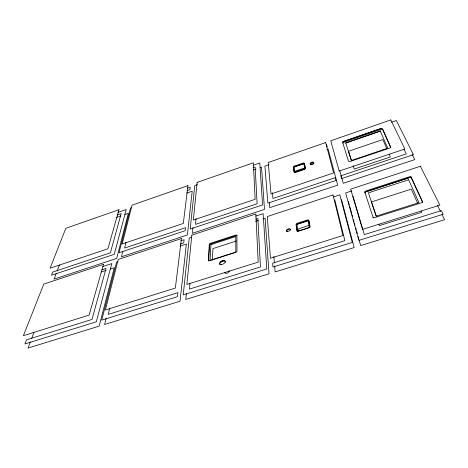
<?xml version="1.0" encoding="UTF-8"?>
<svg xmlns="http://www.w3.org/2000/svg" width="468" height="468" viewBox="0 0 468 468"><rect width="100%" height="100%" fill="white"/><g stroke="black" fill="none" stroke-linecap="round" stroke-linejoin="round"><path stroke-width="0.7" d="M212.349 260.073L212.928 248.59L236.328 241.02M189.955 283.339L189.411 289.089L260.448 266.959L257.886 218.521L255.803 219.199M196.057 218.65L195.513 224.365L257.102 203.779L255.159 167.012L253.106 167.725M186.363 293.676L185.79 299.456L269.012 273.815L265.11 218.187L263.022 218.872M192.945 227.571L192.377 233.298L264.49 209.401L261.524 167.164L260.149 167.638M109.769 308.038L108.202 314.385L177.922 292.67L177.454 296.654L101.731 320.13L116.661 261.992L117.883 261.589M125.991 242.395L124.587 248.069L185.509 227.711L185.158 230.712L119.036 252.743L130.525 208.008L131.765 207.581M106.166 318.146L104.586 324.476L180.028 301.234L186.358 244.033L180.121 246.08M122.856 251.176L121.452 256.797L187.364 234.959L192.208 191.19L186.732 193.091M30.356 341.915L28.033 348.069L99.163 326.149L114.291 267.684L110.126 269.047M31.648 338.499L33.971 332.35M56.137 273.698L54.083 279.121L116.696 258.377L128.355 213.326L124.927 214.514M57.16 270.99L59.465 264.888M117.79 212.449L126.202 209.518L114.268 254.329L51.468 275.254L52.685 272.101L110.366 252.825L121.194 213.56L117.064 214.999M187.51 188.159L190.242 187.206L189.955 189.669L187.206 190.628M197.508 184.679L194.77 185.632L190.189 229.033L262.554 204.925L259.775 162.987L253.615 165.134M116.023 217.597L120.82 215.935M253.252 170.03L256.014 169.077M269.03 164.654L264.917 166.081L267.866 203.153L336.018 180.449L335.287 177.653L272.932 198.49L272.394 192.734M391.54 122.189L396.361 120.522L413.408 154.668L341.617 178.583L340.839 175.792L406.242 153.937L404.048 149.368M342.64 141.699L381.145 128.384M326.793 149.567L328.173 149.093L337.691 185.147L269.784 207.646L269.363 202.55M345.554 143.097L380.525 131.034M295.636 171.031L304.703 167.936M102.825 266.555L111.799 263.595L96.291 321.82L24.921 343.951L26.512 339.826L91.991 319.433L106.049 268.456L101.895 269.825M180.666 240.868L184.105 239.733L183.737 242.91L180.274 244.044M191.81 237.188L189.236 238.042L183.234 294.858L266.789 268.948L263.127 213.654L255.657 216.122M101.117 272.007L105.967 270.416M255.557 221.323L258.33 220.41M333.561 196.893L339.803 194.846L352.31 242.43L272.955 267.035L272.645 263.162L344.863 240.663L334.772 199.807M351.842 190.897L345.618 192.939L358.851 240.4L443.155 214.262L441.336 210.618L364.315 234.608L352.971 196.162M364.689 192.102L411.261 176.922M309.213 225.348L298.707 228.717L299.011 230.788M308.681 227.916L297.964 231.344L296.975 224.476L308.178 220.867L309.354 227.7M220.446 261.735L224.605 260.413M412.197 154.399L414.777 159.6L343.266 183.298L339.739 170.691M437.498 205.399L440.528 211.495M442.02 214.502L444.6 219.708L360.682 245.565L359.038 239.692M422.709 202.439L411.384 177.986A1.65 0.837 -15.7 0 0 409.465 177.729L366.368 191.775A1.597 0.825 -17.9 0 0 365.104 193.05M417.561 203.048L411.302 189.125L371.416 201.96L376.19 216.14M421.141 211.004L421.738 212.332L379.367 225.588L378.916 224.236M390.844 147.87L382.707 129.56A1.422 0.632 -17.9 0 0 381.11 129.443L344.062 142.237A1.386 0.62 -19.4 0 0 342.939 143.284M386.872 148.918L382.824 139.534L348.525 151.258L351.591 160.846M389.189 154.276L390.347 156.956L354.223 169.059L353.129 165.637M373.312 218.059L364.812 192.172A1.603 0.825 -17.9 0 1 366.075 190.891L409.202 176.822A1.65 0.837 -15.8 0 1 411.12 177.079L422.44 201.497A1.761 0.942 -14.7 0 1 421.165 202.896L374.926 217.515A1.702 0.93 -17.2 0 1 373.008 217.14M348.297 201.281L349.339 205.002M349.725 206.388L351.667 213.326M352.03 214.636L352.638 216.795M353.41 219.556L353.995 221.668M354.381 223.043L354.984 225.178M355.738 227.898L356.359 230.104M356.71 231.367L357.341 233.614M358.125 236.428L358.716 238.534M341.523 199.655L354.171 247.572L275.149 271.92L274.64 265.842M326.623 144.694L327.237 147.022M309.576 224.388L308.997 221.048A1.574 0.842 -21.2 0 0 307.359 220.685L297.654 223.815A1.568 0.837 -21.8 0 0 296.297 225.137L297.151 231.145A1.585 0.86 -21.8 0 0 297.297 231.432M309.64 224.763L310.032 227.021A1.597 0.866 -21.2 0 1 310.038 227.191M273.85 256.376L274.4 262.928M237.036 235.761A1.498 0.778 -25.3 0 0 235.802 235.714L210.992 243.787A1.486 0.766 -26.6 0 0 209.576 245.074L208.658 260.793A1.539 0.819 -27.1 0 0 208.669 260.951M229.068 270.709A2.328 1.293 -26.6 0 1 227.138 273.23A2.328 1.293 -26.6 0 1 224.985 272.119M219.972 264.636A3.13 1.702 -26.6 0 1 222.329 261.401A3.13 1.702 -26.6 0 1 225.576 262.343M286.632 231.455A2.182 1.176 -22.4 0 1 288.458 229.478A2.182 1.176 -22.4 0 1 290.727 230.069M210.945 244.629L210.073 260.337L235.802 252.117L235.802 236.545L210.945 244.629M209.29 244.501L208.359 260.214A1.539 0.819 -27.1 0 0 209.728 260.664L235.521 252.422A1.55 0.831 -25.6 0 0 236.966 251.064L236.919 235.515A1.498 0.778 -25.3 0 0 235.527 235.135L210.705 243.22A1.486 0.76 -26.6 0 0 209.29 244.501M191.833 235.117L186.878 284.445L258.196 262.092L255.856 213.94L191.833 235.117M197.122 182.444L193.343 220.071L255.142 199.304L253.369 162.805L197.122 182.444M181.444 238.557L175.342 288.06L105.364 309.997L118.24 259.459L181.444 238.557M187.96 185.644L183.304 223.441L122.183 243.98L132.075 205.154L187.96 185.644M103.504 264.332L89.101 315.093L23.4 335.691L43.793 284.082L103.504 264.332M119.001 209.722L107.915 248.777L50.064 268.217L65.848 228.285L119.001 209.722M325.664 142.564L268.217 162.525L271.025 193.968L333.608 172.938L325.664 142.564M390.803 119.931L330.771 140.792L339.183 171.066L404.838 148.999L390.803 119.931M380.864 128.624L343.793 141.441A1.386 0.62 -19.4 0 0 342.67 142.483L348.514 161.255A1.462 0.69 -19 0 0 350.105 161.448L389.452 148.145A1.503 0.702 -17.3 0 0 390.593 147.022L382.461 128.741A1.422 0.626 -17.9 0 0 380.864 128.624M380.273 131.063L345.747 142.974L351.345 160.495L387.72 148.186L380.273 131.063M302.936 163.139L294.489 166.035A1.369 0.632 -21.6 0 0 293.301 167.111L294.009 171.627A1.386 0.649 -21.6 0 0 295.419 171.838L304.001 168.913A1.392 0.649 -21.2 0 0 305.2 167.813L304.352 163.326A1.375 0.638 -21.2 0 0 302.936 163.139M303.153 163.701L294.705 166.596A1.369 0.632 -21.6 0 0 293.518 167.673L294.232 172.195A1.386 0.649 -21.6 0 0 295.641 172.399L304.218 169.48A1.392 0.649 -21.2 0 0 305.417 168.381L304.569 163.888A1.375 0.638 -21.2 0 0 303.153 163.701M303.861 163.794L294.115 167.134L294.934 172.294L304.82 168.93L303.861 163.794M333.005 194.951L267.286 216.544L270.44 258.248L342.968 235.515L333.005 194.951M420.346 166.257L350.655 189.154L362.507 229.39L439.879 205.136L420.346 166.257M408.599 179.77L368.41 192.845L376.254 216.146L418.971 202.626L408.599 179.77M307.119 220.071L297.402 223.207A1.568 0.837 -21.8 0 0 296.045 224.529L296.893 230.537A1.591 0.86 -21.8 0 0 298.525 230.923L308.418 227.758A1.597 0.866 -21.2 0 0 309.787 226.407L308.751 220.434A1.574 0.842 -21.2 0 0 307.119 220.071M221.651 264.531A3.136 1.702 -26.6 0 0 225.202 261.109A3.136 1.702 -26.6 0 0 220.34 261.899A3.136 1.702 -26.6 0 0 221.651 264.531M287.744 231.408A2.182 1.176 -22.4 0 0 290.435 229.244A2.182 1.176 -22.4 0 0 287.048 229.495A2.182 1.176 -22.4 0 0 287.744 231.408M311.431 164.73A1.93 0.901 -20.8 0 0 313.882 162.981A1.93 0.901 -20.8 0 0 310.904 163.268A1.93 0.901 -20.8 0 0 311.431 164.73M311.214 164.163A1.936 0.895 -20.8 0 0 313.671 162.414A1.936 0.895 -20.8 0 0 310.693 162.7A1.936 0.895 -20.8 0 0 311.214 164.163"/></g></svg>
